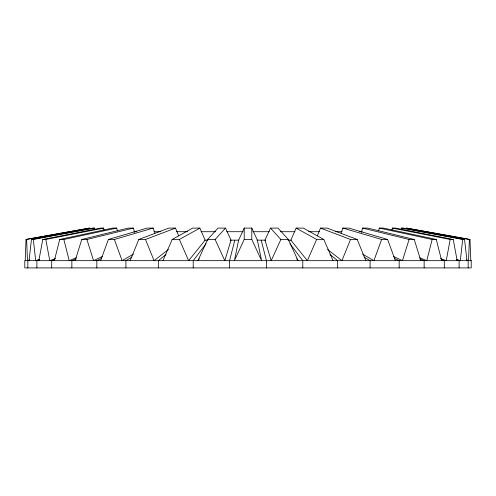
<?xml version="1.0" encoding="UTF-8"?>
<svg xmlns="http://www.w3.org/2000/svg" width="496" height="496" viewBox="0 0 496 496"><rect width="100%" height="100%" fill="white"/><g stroke="black" fill="none" stroke-linecap="round" stroke-linejoin="round"><path stroke-width="0.74" d="M251.794 228.092L257.374 240.157L261.603 260.667L251.794 239.463L251.794 228.092L244.206 228.092L238.626 240.157L234.397 260.667L244.206 239.463L244.206 228.092M25.197 260.667L26.009 239.463L89.547 228.092L26.009 239.463M470.803 260.667L469.991 239.463L406.453 228.092L469.365 239.463L468.553 260.667L466.345 259.941M29.028 260.667L31.44 239.463L92.628 228.092L94.494 228.092L94.662 229.598M401.338 229.598L401.506 228.092L403.372 228.092L464.56 239.463L466.972 260.667M464.56 239.463L462.7 239.463L460.294 260.667L456.667 259.433M38.831 260.667L42.774 239.463L100.583 228.092L103.627 228.092L104.048 230.355M391.952 230.355L392.373 228.092L395.417 228.092L453.226 239.463L457.169 260.667M453.226 239.463L450.176 239.463L446.239 260.667L440.485 258.565M54.343 260.667L59.706 239.463L112.555 228.092L116.703 228.092L117.422 230.931M378.578 230.931L379.297 228.092L383.445 228.092L436.294 239.463L441.657 260.667M436.294 239.463L432.14 239.463L426.777 260.667L419.659 257.777M234.8 240.157L229.567 260.667L229.567 267.908M75.132 260.667L81.778 239.463L128.222 228.092L133.356 228.092L134.695 232.351M361.305 232.351L362.644 228.092L367.778 228.092L414.222 239.463L420.868 260.667M414.222 239.463L409.082 239.463L402.436 260.667L393.446 256.438M100.638 260.667L108.382 239.463L147.157 228.092L153.14 228.092L154.957 233.058M341.043 233.058L342.86 228.092L348.843 228.092L387.618 239.463L395.362 260.667M387.618 239.463L381.629 239.463L373.885 260.667L362.52 254.088M130.163 260.667L138.793 239.463L168.838 228.092L175.51 228.092L178.69 235.898M317.31 235.898L320.49 228.092L327.162 228.092L357.207 239.463L365.837 260.667M357.207 239.463L350.529 239.463L341.905 260.667L327.546 249.482M162.905 260.667L172.186 239.463L192.684 228.092L199.857 228.092L205.139 240.157L188.641 260.667L179.36 239.463L172.186 239.463M323.814 239.463L303.316 228.092L296.143 228.092L290.861 240.157L307.359 260.667L316.64 239.463L323.814 239.463L333.095 260.667M207.644 239.463L215.128 239.463L224.806 260.667L231.024 240.157L225.519 228.092L218.035 228.092L207.644 239.463L197.966 260.667L199.293 258.807M288.356 239.463L277.965 228.092L270.481 228.092L264.976 240.157L271.194 260.667L280.872 239.463L288.356 239.463L298.034 260.667L296.707 258.807M206.014 243.778L193.211 260.667L193.211 267.908M215.128 239.463L225.519 228.092M166.036 254.467L158.342 260.667L158.342 267.908M168.454 249.482L154.095 260.667L145.471 239.463L138.793 239.463M131.917 257.12L125.922 260.667L125.922 267.908M133.48 254.088L122.115 260.667L114.371 239.463L108.382 239.463M179.36 239.463L199.857 228.092M101.674 258.354L96.832 260.667L96.832 267.908M102.554 256.438L93.564 260.667L86.918 239.463L81.778 239.463M76.148 258.912L71.864 260.667L71.864 267.908M76.341 257.777L69.223 260.667L63.86 239.463L59.706 239.463M145.471 239.463L175.51 228.092M54.597 259.6L51.702 260.667L51.702 267.908M55.515 258.565L49.761 260.667L45.824 239.463L42.774 239.463M39.085 259.916L36.896 260.667L36.896 267.908M39.333 259.433L35.706 260.667L33.3 239.463L31.44 239.463M29.655 259.941L27.447 260.667L26.635 239.463M114.371 239.463L153.14 228.092M86.918 239.463L133.356 228.092M63.86 239.463L116.703 228.092M45.824 239.463L103.627 228.092M33.3 239.463L94.494 228.092M133.877 231.713L136.481 231.713M153.785 231.713L160.822 231.713M176.657 231.713L187.507 231.713M201.06 231.713L215.543 231.713M226.697 231.713L243.152 231.713M252.848 231.713L269.303 231.713M280.407 231.713L294.922 231.713M308.562 231.713L319.343 231.713M335.178 231.713L342.215 231.713M359.581 231.713L362.123 231.713M244.206 239.463L251.794 239.463M469.365 239.463L469.991 239.463M204.842 240.157L207.861 240.157M230.082 240.157L238.787 240.157M256.99 240.157L265.701 240.157M288.095 240.157L291.121 240.157M401.506 228.092L462.7 239.463M392.373 228.092L450.176 239.463M379.297 228.092L432.14 239.463M362.644 228.092L409.082 239.463M342.86 228.092L381.629 239.463M456.915 259.916L459.104 260.667L459.104 267.908M441.403 259.6L444.298 260.667L444.298 267.908M320.49 228.092L350.529 239.463M419.852 258.912L424.136 260.667L424.136 267.908M394.326 258.354L399.168 260.667L399.168 267.908M296.143 228.092L316.64 239.463M364.083 257.12L370.078 260.667L370.078 267.908M329.964 254.467L337.658 260.667L337.658 267.908M270.481 228.092L280.872 239.463M289.986 243.778L302.789 260.667L302.789 267.908M261.2 240.157L266.433 260.667L266.433 267.908M468.156 260.667L468.156 267.908M27.844 260.667L27.844 267.908M471.2 260.667L24.8 260.667L24.8 267.908L471.2 267.908L471.2 260.667"/></g></svg>
